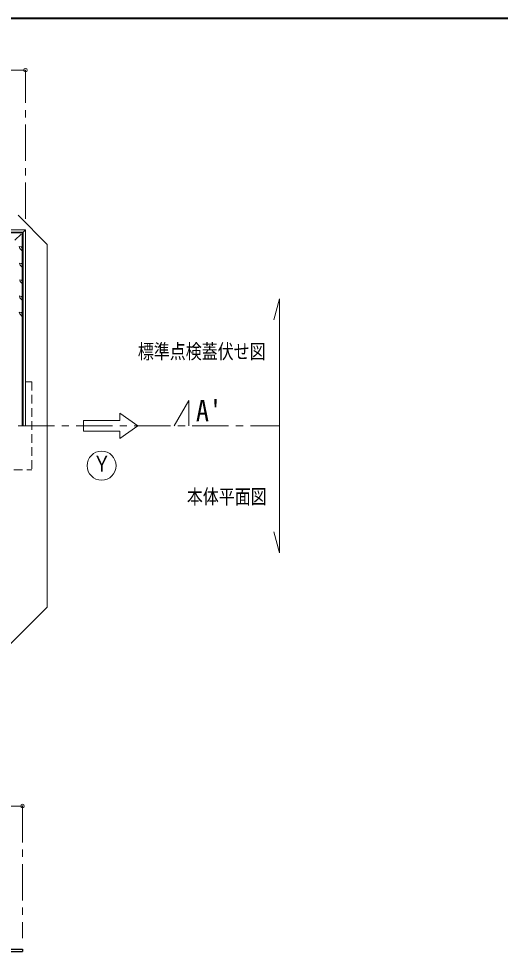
# Model space of a CAD drawing. Units: millimetres at full size, sheet at 1:10; details may follow other scales. Extents: x -2113 to 1937, y -1370 to 1440.
# Drawn here: x -792 to -129, y 154 to 1440 of the extents above; entities that cross this region are included whole.
import ezdxf
from ezdxf.enums import TextEntityAlignment as Align

# ---------------------------------------------------------------- set-up
doc = ezdxf.new("R2010")
doc.units = ezdxf.units.MM
doc.header["$LTSCALE"] = 10
doc.header["$PDMODE"] = 32
doc.header["$PDSIZE"] = 5
doc.linetypes.add('CHAIN1', pattern=[8, 5, -1, 1, -1])
doc.linetypes.add('DASHED1', pattern=[1.8, 1.2, -0.6])
doc.layers.add('0-0_ﾚｲﾔ1', color=4, linetype='Continuous', lineweight=9)
doc.styles.add('ＭＳ ゴシック', font='')
doc.styles.get('ＭＳ ゴシック').set_extended_font_data('MS Gothic')

msp = doc.modelspace()

# ---------------------------------------------------------------- linework, layer by layer
at = {"layer": '0-0_ﾚｲﾔ1', "color": 1, "lineweight": 40}
msp.add_line((1936.96, 1439.5), (-2113.04, 1439.5), dxfattribs=at)
at = {"layer": '0-0_ﾚｲﾔ1'}
for p, q in [((-783.04, 1368.5), (-1723.04, 1368.5)), ((-753.04, 1128.5), (-793.04, 1168.5)), ((-786.04, 1145.5), (-787.04, 1144.5)), ((-789.09, 1124.9), (-791.66, 1125.54)), ((-790.94, 1122.97), (-791.66, 1125.54)), ((-790.94, 1122.97), (-787.04, 1119.07)), ((-789.09, 1124.9), (-787.04, 1122.56)), ((-753.04, 1128.5), (-753.04, 878.5)), ((-788.61, 1101.92), (-791.18, 1102.56)), ((-790.46, 1099.99), (-791.18, 1102.56)), ((-790.46, 1099.99), (-787.04, 1096.57)), ((-788.61, 1101.92), (-787.04, 1100.35)), ((-788.29, 1079.09), (-790.86, 1079.74)), ((-790.22, 1077.17), (-790.86, 1079.74)), ((-790.22, 1077.17), (-787.04, 1073.99)), ((-788.29, 1079.09), (-787.04, 1077.85)), ((-788.69, 1056.84), (-791.26, 1057.48)), ((-790.54, 1054.91), (-791.26, 1057.48)), ((-790.54, 1054.91), (-787.04, 1051.27)), ((-788.69, 1056.84), (-787.04, 1055.19)), ((-789.09, 1034.58), (-791.66, 1035.22)), ((-790.94, 1032.65), (-791.66, 1035.22)), ((-790.94, 1032.65), (-787.04, 1028.59)), ((-789.09, 1034.58), (-787.04, 1032.53)), ((-1253.04, 354.5), (-787.04, 354.5))]:
    msp.add_line(p, q, dxfattribs=at)
at = {"layer": '0-0_ﾚｲﾔ1', "linetype": 'CHAIN1'}
for p, q in [((-783.04, 1163.5), (-783.04, 1368.5)), ((-1993.04, 878.5), (-433.04, 878.5)), ((-787.04, 354.5), (-787.04, 172.5))]:
    msp.add_line(p, q, dxfattribs=at)
at = {"layer": '0-0_ﾚｲﾔ1', "color": 7, "lineweight": 18}
for p, q in [((-783.04, 1148.5), (-1723.04, 1148.5)), ((-786.04, 1145.5), (-1720.04, 1145.5)), ((-786.04, 1145.5), (-783.04, 1148.5)), ((-786.04, 1145.5), (-786.04, 878.5)), ((-783.04, 1148.5), (-783.04, 878.5)), ((-433.04, 1053.5), (-440.81, 1024.53)), ((-433.04, 1053.5), (-433.04, 703.5)), ((-628.04, 878.5), (-653.04, 896)), ((-753.04, 878.5), (-753.04, 628.5)), ((-703.04, 871), (-703.04, 886)), ((-628.04, 878.5), (-653.04, 861)), ((-703.04, 871), (-653.04, 871)), ((-653.04, 861), (-653.04, 871)), ((-433.04, 703.5), (-440.81, 732.48)), ((-803.04, 578.5), (-753.04, 628.5))]:
    msp.add_line(p, q, dxfattribs=at)
at = {"layer": '0-0_ﾚｲﾔ1', "color": 5, "lineweight": 25}
for p, q in [((-787.04, 1144.5), (-1719.04, 1144.5)), ((-787.04, 878.5), (-787.04, 1144.5)), ((-963.04, 157.5), (-787.04, 157.5)), ((-787.04, 157.5), (-787.04, 154.3))]:
    msp.add_line(p, q, dxfattribs=at)
at = {"layer": '0-0_ﾚｲﾔ1', "linetype": 'DASHED1'}
for p, q in [((-797.51, 1134.04), (-787.04, 1144.5)), ((-783.04, 939), (-774.04, 939)), ((-774.04, 939), (-774.04, 818)), ((-853.04, 818), (-774.04, 818))]:
    msp.add_line(p, q, dxfattribs=at)
at = {"layer": '0-0_ﾚｲﾔ1', "linetype": 'CHAIN1'}
msp.add_lwpolyline([(-578.04, 878.5), (-558.04, 913.5), (-558.04, 878.5)], dxfattribs=at)
at = {"layer": '0-0_ﾚｲﾔ1', "color": 7, "lineweight": 18}
msp.add_lwpolyline([(-703.04, 886), (-653.04, 886), (-653.04, 896)], dxfattribs=at)
at = {"layer": '0-0_ﾚｲﾔ1', "color": 5, "lineweight": 25}
msp.add_lwpolyline([(-963.04, 157.5), (-963.04, 154.3), (-787.04, 154.3)], dxfattribs=at)
at = {"layer": '0-0_ﾚｲﾔ1', "color": 7, "lineweight": 18}
msp.add_circle((-678.04, 823.5), 20, dxfattribs=at)
at = {"layer": '0-0_ﾚｲﾔ1', "color": 1}
for p in [(-783.04, 1368.5), (-787.04, 354.5)]:
    msp.add_point(p, dxfattribs=at)

# ---------------------------------------------------------------- texts
at = {"layer": '0-0_ﾚｲﾔ1', "color": 7, "style": 'ＭＳ ゴシック'}
for s, height, width, p in [('標準点検蓋伏せ図', 20.16, 0.8, (-628.04, 964.75)), ("A'", 29.33, 0.9, (-548.04, 876)), ('Ｙ', 21.99, 0.85, (-690.54, 808.5)), ('本体平面図', 20.16, 0.8, (-560.54, 764.75))]:
    msp.add_text(s, height=height, dxfattribs=dict(at, width=width)).set_placement(p, align=Align.BOTTOM_LEFT)

doc.saveas('drawing.dxf')
